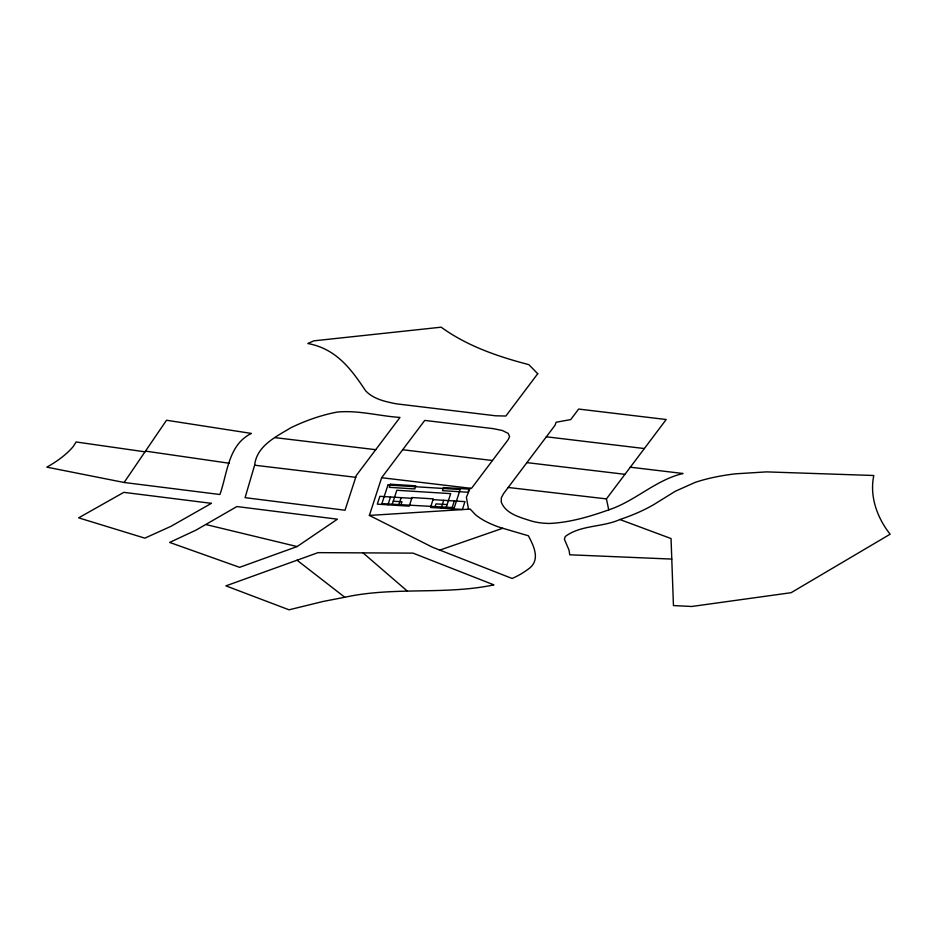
<?xml version="1.0" encoding="UTF-8"?>
<svg xmlns="http://www.w3.org/2000/svg" width="937" height="937" viewBox="0 0 937 937"><rect width="100%" height="100%" fill="white"/><g stroke="black" fill="none" stroke-linecap="round" stroke-linejoin="round"><path stroke-width="1.41" d="M254.63 465.209C256.75 445.743 276.075 436.736 290.833 427.764C305.474 420.654 321.016 415.161 337.027 412.104C358.133 409.961 379.005 416.063 399.982 417.433L356.341 475.434L345.015 510.232L245.072 497.664L254.63 465.209L355.732 477.308M124.117 482.485L166.517 420.244L251.385 433.433C228.148 444.77 227.492 473.185 219.926 494.513L124.117 482.485L46.85 467.153A232.259 85.876 1.2 0 0 73.332 446.41L76.108 441.971L145.024 451.833M369.377 515.42L470.21 509.096L475.364 514.6A97.94 36.215 1.2 0 0 499.913 527.426L528.386 535.777C533.458 545.428 540.298 558.757 530.119 567.705C524.603 572.05 518.559 575.716 512.094 578.469L432.367 547.185L369.377 515.42L381.64 477.729L424.742 420.408L493.155 428.631L502.361 430.505L508.159 433.386L509.576 436.431L508.299 439.5L471.463 488.388L381.64 477.729M387.953 504.82L390.506 496.997M392.24 504.293L396.808 490.274L450.697 493.635L446.129 507.655M398.588 505.476L401.141 497.664M400.966 504.832L401.961 501.763L393.247 501.225M435.002 506.952L435.998 503.883L447.136 504.586M441.14 508.135L443.681 500.311M451.775 508.791L454.316 500.967M470.21 488.236L466.368 497.289L468.523 509.201M630.32 467.2L666.195 419.518L578.644 409.059L570.738 419.577L556.121 422.247L555.102 425.187L503.649 493.506L501.354 497.711L501.225 502.021C505.593 513.57 519.25 517.107 529.862 520.539A28.848 10.67 1.2 0 0 549.82 523.443C571.593 522.401 592.793 515.666 613.185 508.276C637.558 498.777 657.177 479.568 683.05 473.501L630.32 467.2L606.426 498.894L608.745 509.892M297.111 546.564L337.425 519.18L236.897 506.554L196.009 530.119L169.656 542.429L239.603 567.33L297.111 546.564L206.081 524.579M439.828 550.101L502.7 528.281M619.896 519.531L671.044 538.552L673.445 605.571L691.717 606.485L791.097 592.699L890.15 534.207C877.196 517.962 869.372 496.282 873.811 475.504L766.501 471.885L735.486 473.829A116.047 42.903 1.2 0 0 695.149 482.391L675.366 491.222L654.014 504.446A210.638 77.888 1.2 0 1 619.896 519.531C602.538 527.402 580.565 524.861 565.245 536.55L564.379 539.22L569.017 550.066L569.755 554.786L671.77 559.084M344.781 597.256L323.113 601.46L289.041 609.811L225.899 585.871L318.018 552.643L412.994 553.123L493.904 584.875C444.911 595.229 393.903 586.41 344.781 597.256L297.041 560.221M411.776 498.32L379.872 496.329L377.318 504.153L409.235 506.144L412.022 497.547L433.292 498.871L430.505 507.467L462.409 509.459L464.951 501.635L433.046 499.644M508.17 487.463L606.426 498.894M526.922 462.62L624.944 474.321M546.365 436.794L644.34 448.542M402.676 449.748L492.452 460.512M275.01 437.638L375.737 449.69M145.516 451.119L229.178 463.241M362.982 552.853L407.115 590.919M387.953 485.015L381.886 503.649L454.281 507.667L460.184 489.512L387.953 485.015M390.319 484.218L389.3 487.345L414.822 488.938L415.841 485.811L390.319 484.218M443.494 487.533L442.475 490.66L467.996 492.253L469.015 489.114L443.494 487.533M537.744 373.711L505.863 416.028L495.65 415.794L396.304 403.824C385.447 401.633 373.43 399.209 365.582 390.741C350.52 367.995 335.645 348.681 307.84 343.516L313.836 340.845L441.163 327.189C467.13 346.069 498.027 356.61 528.819 364.634L537.744 373.711M211.411 503.345L170.944 526.336L144.825 538.143L78.649 517.845L123.836 492.347L211.411 503.345"/></g></svg>
